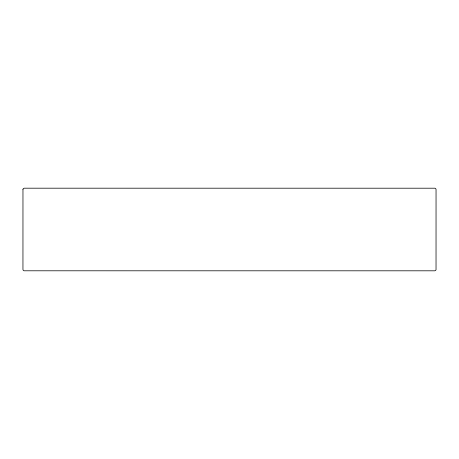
<?xml version="1.0" encoding="UTF-8"?>
<svg xmlns="http://www.w3.org/2000/svg" width="459" height="459" viewBox="0 0 459 459"><rect width="100%" height="100%" fill="white"/><g stroke="black" fill="none" stroke-linecap="round" stroke-linejoin="round"><path stroke-width="0.69" d="M22.967 189.257L22.95 269.519L23.254 270.351L24.017 270.793L434.759 270.81L435.591 270.506L436.033 269.743L436.05 189.481L435.746 188.649L434.983 188.207L24.241 188.19L23.409 188.494L22.967 189.257"/></g></svg>
